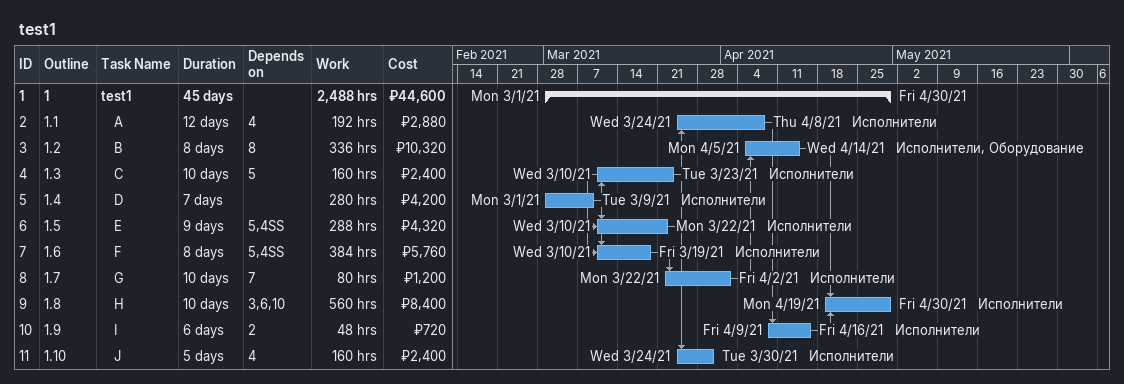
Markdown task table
test1

| ID | WBS | Task | Duration | Start | Finish | Predecessors | Resources | Work (h) | Cost (₽) |
|---|---|---|---|---|---|---|---|---|---|
| 1 | 1 | **test1** | 45d | 2021-03-01 | 2021-04-30 |  |  | 2488 | 44600 |
| 2 | 1.1 | A | 12d | 2021-03-24 | 2021-04-08 | 4 | Исполнители | 192 | 2880 |
| 3 | 1.2 | B | 8d | 2021-04-05 | 2021-04-14 | 8 | Исполнители, Оборудование | 336 | 10320 |
| 4 | 1.3 | C | 10d | 2021-03-10 | 2021-03-23 | 5 | Исполнители | 160 | 2400 |
| 5 | 1.4 | D | 7d | 2021-03-01 | 2021-03-09 |  | Исполнители | 280 | 4200 |
| 6 | 1.5 | E | 9d | 2021-03-10 | 2021-03-22 | 5, 4SS | Исполнители | 288 | 4320 |
| 7 | 1.6 | F | 8d | 2021-03-10 | 2021-03-19 | 5, 4SS | Исполнители | 384 | 5760 |
| 8 | 1.7 | G | 10d | 2021-03-22 | 2021-04-02 | 7 | Исполнители | 80 | 1200 |
| 9 | 1.8 | H | 10d | 2021-04-19 | 2021-04-30 | 3, 6, 10 | Исполнители | 560 | 8400 |
| 10 | 1.9 | I | 6d | 2021-04-09 | 2021-04-16 | 2 | Исполнители | 48 | 720 |
| 11 | 1.10 | J | 5d | 2021-03-24 | 2021-03-30 | 4 | Исполнители | 160 | 2400 |
